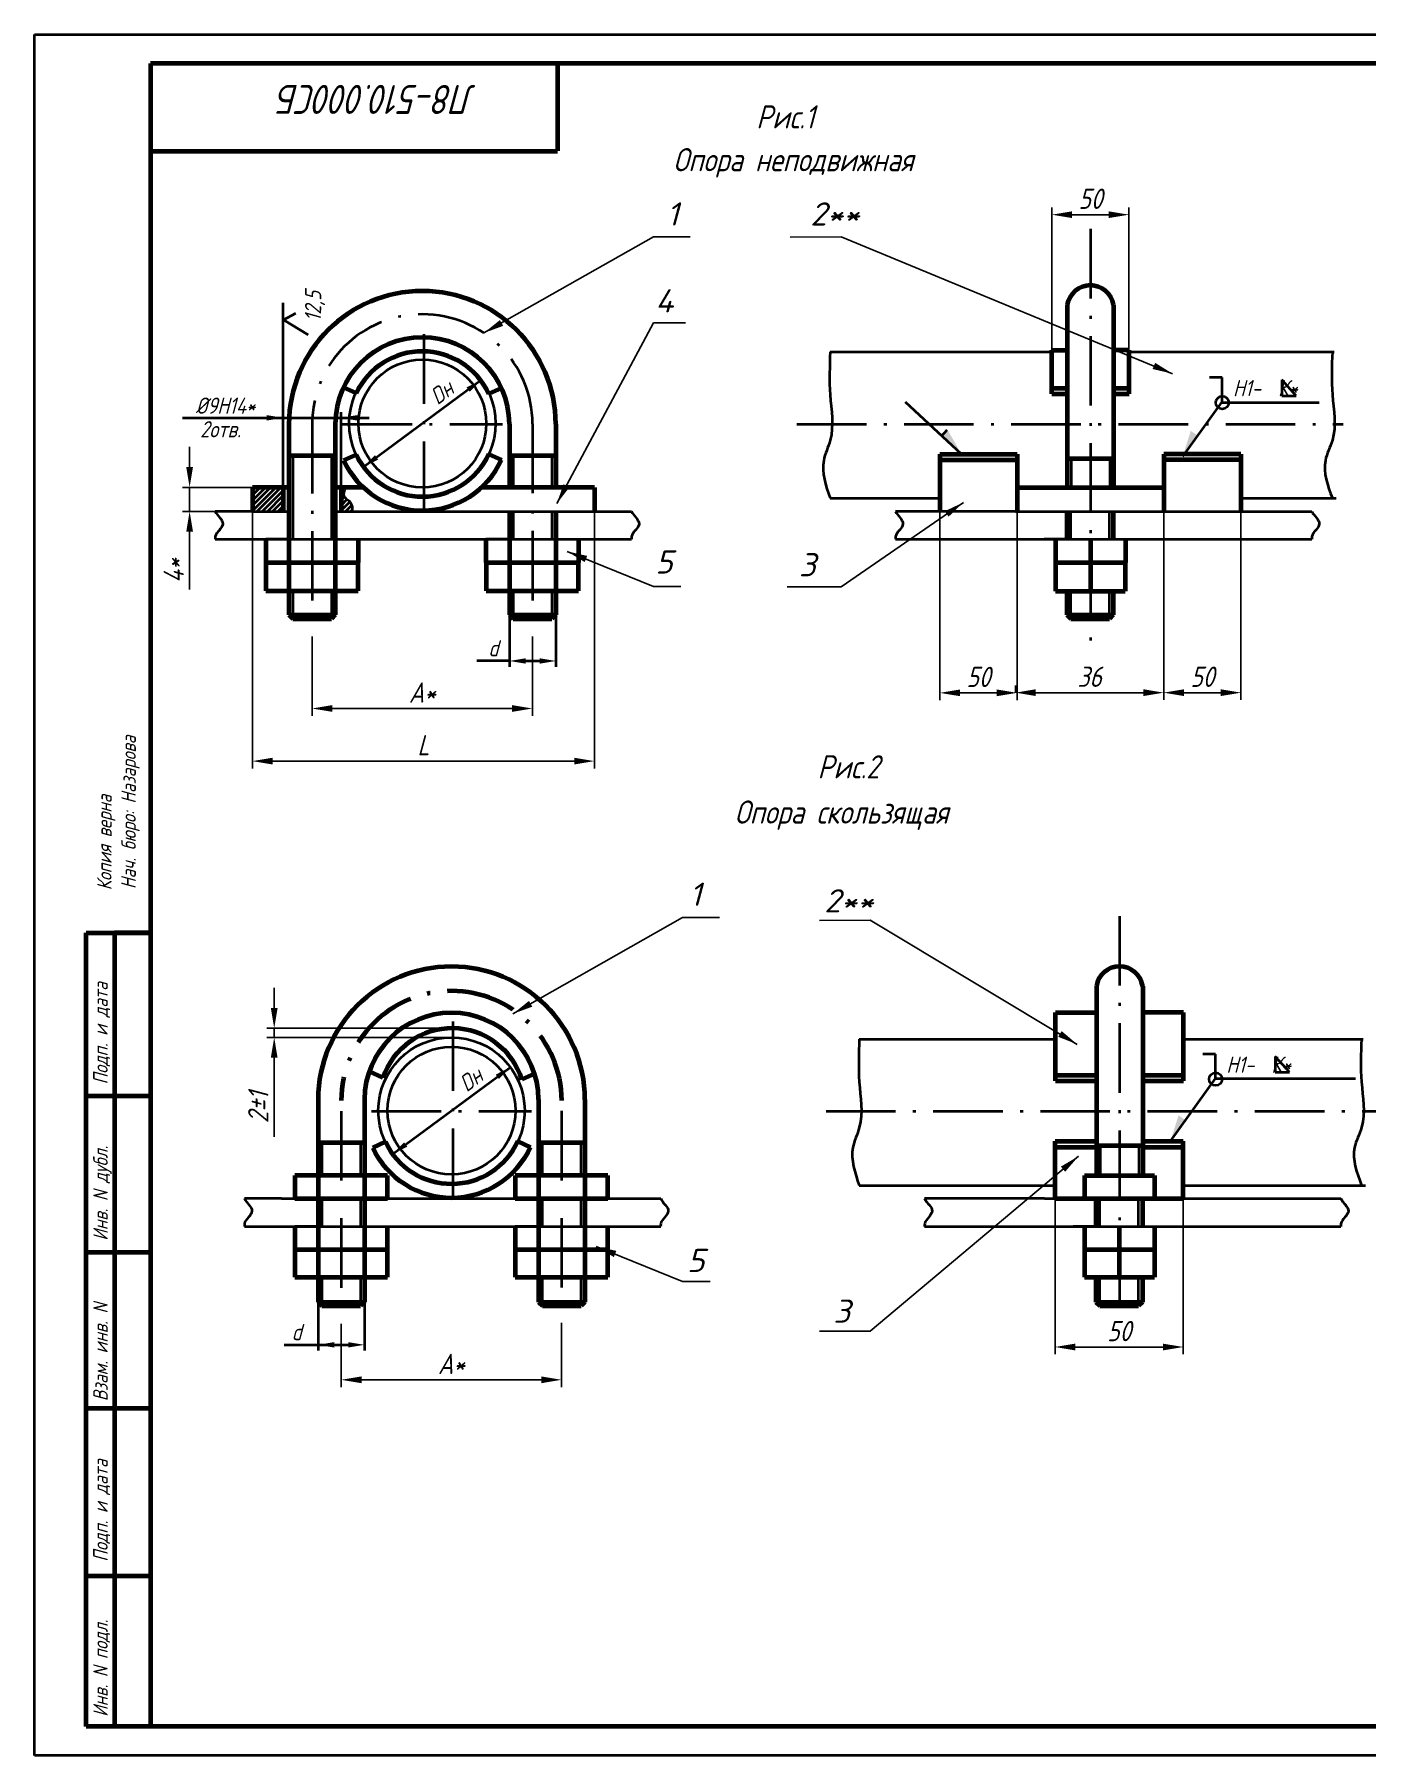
# Model space of a CAD drawing. Extents: x 2364 to 24352926, y -9422284 to 1126.
# Drawn here: x 2734.6 to 2964.5, y -930 to -633 of the extents above; entities that cross this region are included whole.
import ezdxf

# ---------------------------------------------------------------- set-up
doc = ezdxf.new("R2010")
doc.units = 0
doc.linetypes.add('ACAD_ISO10W100', pattern=[18.5, 12, -3, 0.5, -3])
doc.layers.get('Defpoints').update_dxf_attribs({"linetype": 'CONTINUOUS'})
doc.layers.add('ОСНОВНЫЕ', color=5, linetype='CONTINUOUS')
doc.layers.add('ТОНКИЕ', color=4, linetype='CONTINUOUS')
doc.styles.add('25', font='romans.shx', dxfattribs={"width": 0.8, "oblique": 15, "height": 2.5})
doc.styles.add('35', font='romans.shx', dxfattribs={"width": 0.8, "oblique": 15, "height": 3.5})
doc.styles.add('5', font='romans.shx', dxfattribs={"oblique": 15, "height": 3.5})
doc.styles.get("Standard").update_dxf_attribs({"font": 'romans.shx'})
doc.dimstyles.get("Standard").update_dxf_attribs({"dimtxt": 0.18, "dimasz": 0.18, "dimexe": 0.18, "dimexo": 0.0625, "dimgap": 0.09, "dimtad": 0, "dimtih": 1, "dimtoh": 1, "dimdec": 4, "dimzin": 0, "dimdsep": 46, "dimtxsty": 'STANDARD', "dimcen": 0.09, "dimadec": 0, "dimazin": 0, "dimtfac": 1, "dimtdec": 4, "dimtofl": 0, "dimtmove": 0, "dimatfit": 3, "dimfxl": 1, "dimtolj": 1, "dimtzin": 0, "dimarcsym": 0})

# ---------------------------------------------------------------- blocks, each defined once
blk = doc.blocks.new('*D51')
at = {"layer": 'Defpoints', "color": 0, "linetype": 'Continuous', "lineweight": 40, "transparency": 16777216}
for p in [(2782.55, -736.89), (2820.56, -736.89), (2820.56, -749.31)]:
    blk.add_point(p, dxfattribs=at)
at = {"layer": 'ОСНОВНЫЕ', "color": 0, "linetype": 'Continuous', "lineweight": -2, "transparency": 16777216}
for p, q in [((2782.55, -736.89), (2782.55, -750.56)), ((2820.56, -736.89), (2820.56, -750.56)), ((2786.05, -749.31), (2817.06, -749.31))]:
    blk.add_line(p, q, dxfattribs=at)
at = {"layer": 'ОСНОВНЫЕ', "color": 0, "linetype": 'Continuous', "lineweight": 40, "transparency": 16777216}
for points in [[(2786.05, -748.73), (2786.05, -749.89), (2782.55, -749.31)], [(2817.06, -748.73), (2817.06, -749.89), (2820.56, -749.31)]]:
    blk.add_solid(points, dxfattribs=at)
at = {"layer": 'ОСНОВНЫЕ', "color": 0, "linetype": 'Continuous', "lineweight": 40, "transparency": 16777216, "insert": (2801.56, -746.56), "char_height": 3.5, "attachment_point": 5, "style": '35'}
blk.add_mtext('\\A1;A*', dxfattribs=at)
blk = doc.blocks.new('*D50')
at = {"layer": 'Defpoints', "color": 0, "linetype": 'Continuous', "lineweight": 40, "transparency": 16777216}
for p in [(2772.25, -711.15), (2761.42, -715.3), (2772.25, -715.3)]:
    blk.add_point(p, dxfattribs=at)
at = {"layer": 'ОСНОВНЫЕ', "color": 0, "linetype": 'Continuous', "lineweight": -2, "transparency": 16777216}
for p, q in [((2761.42, -707.65), (2761.42, -704.15)), ((2772.25, -711.15), (2760.17, -711.15)), ((2761.42, -711.15), (2761.42, -715.3)), ((2772.25, -715.3), (2760.17, -715.3)), ((2761.42, -718.8), (2761.42, -728.79))]:
    blk.add_line(p, q, dxfattribs=at)
at = {"layer": 'ОСНОВНЫЕ', "color": 0, "linetype": 'Continuous', "lineweight": 40, "transparency": 16777216}
for points in [[(2760.84, -707.65), (2762, -707.65), (2761.42, -711.15)], [(2760.84, -718.8), (2762, -718.8), (2761.42, -715.3)]]:
    blk.add_solid(points, dxfattribs=at)
at = {"layer": 'ОСНОВНЫЕ', "color": 0, "linetype": 'Continuous', "lineweight": 40, "transparency": 16777216, "insert": (2758.67, -725.54), "char_height": 3.5, "attachment_point": 5, "rotation": 90, "style": '35'}
blk.add_mtext('\\A1;4*', dxfattribs=at)
blk = doc.blocks.new('*D49')
at = {"layer": 'Defpoints', "color": 0, "linetype": 'Continuous', "lineweight": 40, "transparency": 16777216}
for p in [(2772.25, -715.3), (2831.28, -715.3), (2831.28, -758.39)]:
    blk.add_point(p, dxfattribs=at)
at = {"layer": 'ОСНОВНЫЕ', "color": 0, "linetype": 'Continuous', "lineweight": -2, "transparency": 16777216}
for p, q in [((2772.25, -715.3), (2772.25, -759.64)), ((2831.28, -715.3), (2831.28, -759.64)), ((2775.75, -758.39), (2827.78, -758.39))]:
    blk.add_line(p, q, dxfattribs=at)
at = {"layer": 'ОСНОВНЫЕ', "color": 0, "linetype": 'Continuous', "lineweight": 40, "transparency": 16777216}
for points in [[(2775.75, -757.81), (2775.75, -758.97), (2772.25, -758.39)], [(2827.78, -757.81), (2827.78, -758.97), (2831.28, -758.39)]]:
    blk.add_solid(points, dxfattribs=at)
at = {"layer": 'ОСНОВНЫЕ', "color": 0, "linetype": 'Continuous', "lineweight": 40, "transparency": 16777216, "insert": (2801.77, -755.64), "char_height": 3.5, "attachment_point": 5, "style": '35'}
blk.add_mtext('\\A1;L', dxfattribs=at)
blk = doc.blocks.new('*D48')
at = {"layer": 'Defpoints', "color": 0, "linetype": 'Continuous', "lineweight": 40, "transparency": 16777216}
for p in [(2923.51, -664.1), (2910.18, -687.5), (2923.51, -687.5)]:
    blk.add_point(p, dxfattribs=at)
at = {"layer": 'ОСНОВНЫЕ', "color": 0, "linetype": 'Continuous', "lineweight": -2, "transparency": 16777216}
for p, q in [((2910.18, -687.5), (2910.18, -662.85)), ((2913.68, -664.1), (2920.01, -664.1)), ((2923.51, -687.5), (2923.51, -662.85))]:
    blk.add_line(p, q, dxfattribs=at)
at = {"layer": 'ОСНОВНЫЕ', "color": 0, "linetype": 'Continuous', "lineweight": 40, "transparency": 16777216}
for points in [[(2913.68, -663.52), (2913.68, -664.68), (2910.18, -664.1)], [(2920.01, -663.52), (2920.01, -664.68), (2923.51, -664.1)]]:
    blk.add_solid(points, dxfattribs=at)
at = {"layer": 'ОСНОВНЫЕ', "color": 0, "linetype": 'Continuous', "lineweight": 40, "transparency": 16777216, "insert": (2916.85, -661.35), "char_height": 3.5, "attachment_point": 5, "style": '35'}
blk.add_mtext('\\A1;50', dxfattribs=at)
blk = doc.blocks.new('*D47')
at = {"layer": 'Defpoints', "color": 0, "linetype": 'Continuous', "lineweight": 40, "transparency": 16777216}
for p in [(2890.87, -715.3), (2904.2, -715.3), (2904.2, -746.61)]:
    blk.add_point(p, dxfattribs=at)
at = {"layer": 'ОСНОВНЫЕ', "color": 0, "linetype": 'Continuous', "lineweight": -2, "transparency": 16777216}
for p, q in [((2890.87, -715.3), (2890.87, -747.86)), ((2904.2, -715.3), (2904.2, -747.86)), ((2894.37, -746.61), (2900.7, -746.61))]:
    blk.add_line(p, q, dxfattribs=at)
at = {"layer": 'ОСНОВНЫЕ', "color": 0, "linetype": 'Continuous', "lineweight": 40, "transparency": 16777216}
for points in [[(2894.37, -746.03), (2894.37, -747.19), (2890.87, -746.61)], [(2900.7, -746.03), (2900.7, -747.19), (2904.2, -746.61)]]:
    blk.add_solid(points, dxfattribs=at)
at = {"layer": 'ОСНОВНЫЕ', "color": 0, "linetype": 'Continuous', "lineweight": 40, "transparency": 16777216, "insert": (2897.53, -743.86), "char_height": 3.5, "attachment_point": 5, "style": '35'}
blk.add_mtext('\\A1;50', dxfattribs=at)
blk = doc.blocks.new('*D46')
at = {"layer": 'Defpoints', "color": 0, "linetype": 'Continuous', "lineweight": 40, "transparency": 16777216}
for p in [(2929.5, -715.3), (2942.83, -715.3), (2942.83, -746.58)]:
    blk.add_point(p, dxfattribs=at)
at = {"layer": 'ОСНОВНЫЕ', "color": 0, "linetype": 'Continuous', "lineweight": -2, "transparency": 16777216}
for p, q in [((2929.5, -715.3), (2929.5, -747.83)), ((2942.83, -715.3), (2942.83, -747.83)), ((2933, -746.58), (2939.33, -746.58))]:
    blk.add_line(p, q, dxfattribs=at)
at = {"layer": 'ОСНОВНЫЕ', "color": 0, "linetype": 'Continuous', "lineweight": 40, "transparency": 16777216}
for points in [[(2933, -745.99), (2933, -747.16), (2929.5, -746.58)], [(2939.33, -745.99), (2939.33, -747.16), (2942.83, -746.58)]]:
    blk.add_solid(points, dxfattribs=at)
at = {"layer": 'ОСНОВНЫЕ', "color": 0, "linetype": 'Continuous', "lineweight": 40, "transparency": 16777216, "insert": (2936.16, -743.83), "char_height": 3.5, "attachment_point": 5, "style": '35'}
blk.add_mtext('\\A1;50', dxfattribs=at)
blk = doc.blocks.new('*D45')
at = {"layer": 'Defpoints', "color": 0, "linetype": 'Continuous', "lineweight": 40, "transparency": 16777216}
for p in [(2903.93, -746.58), (2929.5, -746.58), (2929.5, -746.58)]:
    blk.add_point(p, dxfattribs=at)
at = {"layer": 'ОСНОВНЫЕ', "color": 0, "linetype": 'Continuous', "lineweight": -2, "transparency": 16777216}
for p, q in [((2903.93, -746.58), (2903.93, -745.33)), ((2929.5, -746.58), (2929.5, -745.33)), ((2907.43, -746.58), (2926, -746.58))]:
    blk.add_line(p, q, dxfattribs=at)
at = {"layer": 'ОСНОВНЫЕ', "color": 0, "linetype": 'Continuous', "lineweight": 40, "transparency": 16777216}
for points in [[(2907.43, -745.99), (2907.43, -747.16), (2903.93, -746.58)], [(2926, -745.99), (2926, -747.16), (2929.5, -746.58)]]:
    blk.add_solid(points, dxfattribs=at)
at = {"layer": 'ОСНОВНЫЕ', "color": 0, "linetype": 'Continuous', "lineweight": 40, "transparency": 16777216, "insert": (2916.71, -743.83), "char_height": 3.5, "attachment_point": 5, "style": '35'}
blk.add_mtext('\\A1;36', dxfattribs=at)
blk = doc.blocks.new('*D44')
at = {"layer": 'Defpoints', "color": 0, "linetype": 'Continuous', "lineweight": 40, "transparency": 16777216}
for p in [(2825.59, -855.34), (2787.58, -855.47), (2825.59, -865.15)]:
    blk.add_point(p, dxfattribs=at)
at = {"layer": 'ОСНОВНЫЕ', "color": 0, "linetype": 'Continuous', "lineweight": -2, "transparency": 16777216}
for p, q in [((2825.59, -855.34), (2825.59, -866.4)), ((2787.58, -855.47), (2787.58, -866.4)), ((2791.08, -865.15), (2822.09, -865.15))]:
    blk.add_line(p, q, dxfattribs=at)
at = {"layer": 'ОСНОВНЫЕ', "color": 0, "linetype": 'Continuous', "lineweight": 40, "transparency": 16777216}
for points in [[(2791.08, -864.57), (2791.08, -865.74), (2787.58, -865.15)], [(2822.09, -864.57), (2822.09, -865.74), (2825.59, -865.15)]]:
    blk.add_solid(points, dxfattribs=at)
at = {"layer": 'ОСНОВНЫЕ', "color": 0, "linetype": 'Continuous', "lineweight": 40, "transparency": 16777216, "insert": (2806.58, -862.4), "char_height": 3.5, "attachment_point": 5, "style": '35'}
blk.add_mtext('\\A1;A*', dxfattribs=at)
blk = doc.blocks.new('*D43')
at = {"layer": 'Defpoints', "color": 0, "linetype": 'Continuous', "lineweight": 40, "transparency": 16777216}
for p in [(2806.88, -804.49), (2776.02, -806.08), (2806.86, -806.08)]:
    blk.add_point(p, dxfattribs=at)
at = {"layer": 'ОСНОВНЫЕ', "color": 0, "linetype": 'Continuous', "lineweight": -2, "transparency": 16777216}
for p, q in [((2776.02, -800.99), (2776.02, -797.49)), ((2806.88, -804.49), (2774.77, -804.49)), ((2776.02, -804.49), (2776.02, -806.08)), ((2806.86, -806.08), (2774.77, -806.08)), ((2776.02, -809.58), (2776.02, -823.21))]:
    blk.add_line(p, q, dxfattribs=at)
at = {"layer": 'ОСНОВНЫЕ', "color": 0, "linetype": 'Continuous', "lineweight": 40, "transparency": 16777216}
for points in [[(2775.43, -800.99), (2776.6, -800.99), (2776.02, -804.49)], [(2775.43, -809.58), (2776.6, -809.58), (2776.02, -806.08)]]:
    blk.add_solid(points, dxfattribs=at)
at = {"layer": 'ОСНОВНЫЕ', "color": 0, "linetype": 'Continuous', "lineweight": 40, "transparency": 16777216, "insert": (2773.27, -818.15), "char_height": 3.5, "attachment_point": 5, "rotation": 90, "style": '35'}
blk.add_mtext('\\A1;2±1', dxfattribs=at)
blk = doc.blocks.new('*D42')
at = {"layer": 'Defpoints', "color": 0, "linetype": 'Continuous', "lineweight": 40, "transparency": 16777216}
for p in [(2910.75, -833.87), (2932.87, -833.87), (2932.87, -859.49)]:
    blk.add_point(p, dxfattribs=at)
at = {"layer": 'ОСНОВНЫЕ', "color": 0, "linetype": 'Continuous', "lineweight": -2, "transparency": 16777216}
for p, q in [((2910.75, -833.87), (2910.75, -860.74)), ((2932.87, -833.87), (2932.87, -860.74)), ((2914.25, -859.49), (2929.37, -859.49))]:
    blk.add_line(p, q, dxfattribs=at)
at = {"layer": 'ОСНОВНЫЕ', "color": 0, "linetype": 'Continuous', "lineweight": 40, "transparency": 16777216}
for points in [[(2914.25, -858.91), (2914.25, -860.08), (2910.75, -859.49)], [(2929.37, -858.91), (2929.37, -860.08), (2932.87, -859.49)]]:
    blk.add_solid(points, dxfattribs=at)
at = {"layer": 'ОСНОВНЫЕ', "color": 0, "linetype": 'Continuous', "lineweight": 40, "transparency": 16777216, "insert": (2921.81, -856.74), "char_height": 3.5, "attachment_point": 5, "style": '35'}
blk.add_mtext('\\A1;50', dxfattribs=at)

msp = doc.modelspace()

# ---------------------------------------------------------------- hatches: boundary and pattern name
at = {"layer": 'ОСНОВНЫЕ', "linetype": 'Continuous', "lineweight": 40}
for points in [[(2894.50995, -705.26389), (2892.19156, -701.19775), (2891.18158, -702.27689)], [(2932.77787, -705.85831), (2934.17264, -701.39031), (2935.39011, -702.22838)], [(2930.66169, -823.9857), (2932.05646, -819.51769), (2933.27393, -820.35577)]]:
    msp.add_hatch(color=4, dxfattribs=at).paths.add_polyline_path(points)
h = msp.add_hatch(dxfattribs=at)
h.set_pattern_fill('LINE', color=4, scale=0.2, angle=45, style=0)
h.set_pattern_definition([(45, (6913.342, -1147.74427), (-0.44901281, 0.44901281), [])])
h.paths.add_polyline_path([(2777.56294, -711.15402), (2772.25207, -711.15402), (2772.25207, -715.29778), (2777.56294, -715.29778)])
edge = h.paths.add_edge_path()
edge.add_spline(control_points=[(2789.47368, -715.29778), (2789.47809, -715.12447), (2789.48773, -714.74628), (2789.38391, -713.9993), (2788.83845, -713.33556), (2787.73766, -712.66987), (2788.07163, -711.76136), (2788.29489, -711.15402)], knot_values=[0, 0, 0, 0, 0.651583455, 1.421912372, 2.761699612, 3.773641345, 5.814351804, 5.814351804, 5.814351804, 5.814351804], degree=3, periodic=0)
edge.add_line((2788.29489, -711.15402), (2787.54558, -711.15402))
edge.add_line((2787.54558, -711.15402), (2787.54558, -715.29778))
edge.add_line((2787.54558, -715.29778), (2789.47368, -715.29778))

# ---------------------------------------------------------------- linework, layer by layer
at = {"layer": 'ОСНОВНЫЕ', "color": 4, "linetype": 'Continuous', "lineweight": 40}
for p, q in [((2734.64236, -632.99331), (2944.64236, -632.99331)), ((2734.64236, -929.99331), (2734.64236, -632.99331)), ((2944.64236, -632.99331), (3154.64236, -632.99331)), ((2777.56294, -711.15402), (2777.56294, -679.30208)), ((2871.94794, -687.7926), (2910.18359, -687.7926)), ((2923.51469, -687.7926), (2958.90091, -687.7926)), ((2791.4262, -707.63348), (2811.73548, -692.62384)), ((2939.60971, -692.21886), (2937.37383, -692.21886)), ((2939.60971, -696.44568), (2939.60971, -692.21886)), ((2949.88197, -692.59985), (2949.88197, -695.34742)), ((2952.36987, -695.34742), (2949.88197, -692.59985)), ((2894.62495, -705.39835), (2884.93539, -696.44065)), ((2932.77812, -705.85267), (2939.60971, -696.39388)), ((2939.60971, -696.53128), (2956.34316, -696.53128)), ((2949.88197, -695.34742), (2952.36987, -695.34742)), ((2760.21939, -699.15183), (2777.56294, -699.15183)), ((2777.56294, -711.15402), (2777.56294, -698.15183)), ((2777.56294, -699.15183), (2792.38294, -699.15183)), ((2787.54558, -711.15402), (2787.54558, -698.15183)), ((2891.16091, -702.29985), (2892.16369, -701.21401)), ((2779.21789, -705.63077), (2779.21789, -720.09778)), ((2785.89063, -705.63077), (2785.89063, -720.09778)), ((2817.22446, -705.63077), (2817.22446, -711.15402)), ((2823.89719, -705.63077), (2823.89719, -711.15402)), ((2913.51289, -706.16402), (2913.51289, -711.15402)), ((2920.18562, -706.16402), (2920.18562, -711.15402)), ((2772.25207, -715.29778), (2765.85207, -715.29778)), ((2765.85207, -715.29778), (2765.85207, -715.29778)), ((2772.25207, -715.29778), (2778.5541, -715.29778)), ((2786.55419, -715.29778), (2831.27954, -715.29778)), ((2817.22446, -715.29778), (2817.22446, -720.09778)), ((2823.89719, -715.29778), (2823.89719, -720.09778)), ((2831.27954, -715.29778), (2837.67954, -715.29778)), ((2871.94794, -713.04391), (2890.86774, -713.04391)), ((2903.92577, -715.29778), (2883.22365, -715.29778)), ((2903.92577, -715.29778), (2948.65112, -715.29778)), ((2913.40225, -715.29778), (2913.40225, -720.09778)), ((2920.07498, -715.29778), (2920.07498, -720.09778)), ((2942.83054, -713.04391), (2959.26446, -713.04391)), ((2948.65112, -715.29778), (2955.05112, -715.29778)), ((2765.85207, -720.09778), (2837.67954, -720.09778)), ((2778.5541, -720.09778), (2774.5541, -720.09778)), ((2816.56066, -720.09778), (2812.56066, -720.09778)), ((2883.22365, -720.09778), (2955.05112, -720.09778)), ((2912.84898, -720.09778), (2908.84898, -720.09778)), ((2778.5541, -724.09778), (2776.5541, -724.09778)), ((2790.55419, -724.09778), (2790.55419, -724.09778)), ((2828.56076, -724.09778), (2828.56076, -724.09778)), ((2779.21789, -728.99915), (2779.21789, -733.81452)), ((2785.89063, -728.99915), (2785.89063, -733.81452)), ((2817.22446, -728.99915), (2817.22446, -733.81452)), ((2823.89719, -728.99915), (2823.89719, -733.81452)), ((2913.40225, -729.04591), (2913.40225, -733.81452)), ((2920.07498, -729.04591), (2920.07498, -733.81452)), ((2816.60749, -733.15845), (2816.60749, -742.11031)), ((2824.60781, -733.15845), (2824.60781, -742.11031)), ((2816.60749, -741.11031), (2810.97743, -741.11031)), ((2819.40749, -741.11031), (2821.80781, -741.11031)), ((2876.97448, -806.36481), (2910.81743, -806.36481)), ((2932.93393, -806.36481), (2963.92745, -806.36481)), ((2938.46022, -808.95601), (2936.22433, -808.95601)), ((2938.46022, -813.18282), (2938.46022, -808.95601)), ((2948.73248, -809.337), (2948.73248, -812.08456)), ((2951.22037, -812.08456), (2948.73248, -809.337)), ((2796.45274, -826.20569), (2816.76202, -811.19605)), ((2930.66194, -823.98006), (2938.46022, -813.18282)), ((2938.46022, -813.18282), (2962.60366, -813.15114)), ((2948.73248, -812.08456), (2951.22037, -812.08456)), ((2784.24443, -824.20299), (2784.24443, -829.8818)), ((2790.91717, -824.20299), (2790.91717, -829.8818)), ((2822.251, -824.20299), (2822.251, -829.72623)), ((2828.92373, -824.20299), (2828.92373, -829.72623)), ((2918.53943, -824.73623), (2918.53943, -829.72623)), ((2925.21216, -824.73623), (2925.21216, -829.72623)), ((2770.87861, -833.87), (2770.87861, -833.87)), ((2777.27861, -833.87), (2770.87861, -833.87)), ((2777.27861, -833.87), (2783.58064, -833.87)), ((2784.24443, -833.8818), (2784.24443, -838.67)), ((2790.91717, -833.8818), (2790.91717, -838.67)), ((2791.58073, -833.87), (2836.30608, -833.87)), ((2795.58073, -833.8818), (2795.58073, -833.8818)), ((2815.28518, -833.87), (2821.5872, -833.87)), ((2822.251, -833.87), (2822.251, -838.67)), ((2828.92373, -833.87), (2828.92373, -838.67)), ((2833.5873, -833.8818), (2833.5873, -833.8818)), ((2836.30608, -833.87), (2842.70608, -833.87)), ((2876.97448, -831.61613), (2910.75365, -831.61613)), ((2908.95231, -833.87), (2888.25019, -833.87)), ((2908.95231, -833.87), (2953.67766, -833.87)), ((2918.42879, -833.87), (2918.42879, -838.67)), ((2925.10152, -833.87), (2925.10152, -838.67)), ((2932.87016, -831.61613), (2964.291, -831.61613)), ((2953.67766, -833.87), (2960.07766, -833.87)), ((2770.87861, -838.67), (2842.70608, -838.67)), ((2783.58064, -838.67), (2779.58064, -838.67)), ((2821.5872, -838.67), (2817.5872, -838.67)), ((2888.25019, -838.67), (2960.07766, -838.67)), ((2917.87552, -838.67), (2913.87552, -838.67)), ((2795.58073, -842.67), (2795.58073, -842.67)), ((2833.5873, -842.67), (2833.5873, -842.67)), ((2784.24443, -847.46111), (2784.24443, -852.38673)), ((2790.91717, -847.46111), (2790.91717, -852.38673)), ((2822.251, -847.45238), (2822.251, -852.38673)), ((2828.92373, -847.45828), (2828.92373, -852.38673)), ((2918.42879, -847.46111), (2918.42879, -852.38673)), ((2925.10152, -847.46111), (2925.10152, -852.38673)), ((2783.58064, -851.73066), (2783.58064, -860.11814)), ((2791.58096, -851.73066), (2791.58096, -860.11814)), ((2777.72472, -859.11814), (2788.78096, -859.11814)), ((3154.64236, -929.99331), (2734.64236, -929.99331))]:
    msp.add_line(p, q, dxfattribs=at)
at = {"layer": 'ОСНОВНЫЕ', "lineweight": 80}
for p, q in [((2754.64236, -637.99331), (2754.64236, -924.99331)), ((2824.90895, -637.85717), (2824.90895, -653.0808)), ((2824.90895, -653.20685), (2754.50796, -653.20685)), ((2912.84914, -679.68082), (2912.84914, -711.15402)), ((2920.84914, -679.68082), (2920.84914, -711.15402)), ((2910.18359, -694.99789), (2910.18359, -687.49716)), ((2910.18359, -687.49716), (2912.84914, -687.49716)), ((2923.51469, -687.49716), (2920.84914, -687.49716)), ((2923.51469, -694.99789), (2923.51469, -687.49716)), ((2790.16767, -694.90602), (2787.99128, -693.89431)), ((2815.22756, -694.01685), (2813.03704, -694.99789)), ((2910.18359, -694.01685), (2912.84914, -694.01685)), ((2920.84914, -694.01685), (2923.51469, -694.01685)), ((2910.18359, -694.99789), (2912.84914, -694.99789)), ((2920.84914, -694.99789), (2923.51469, -694.99789)), ((2778.5541, -700.2182), (2778.5541, -733.15845)), ((2786.55419, -700.2182), (2786.55419, -733.15868)), ((2816.60749, -700.2182), (2816.60749, -711.15402)), ((2824.60758, -700.2182), (2824.60758, -711.15402)), ((2778.5541, -705.63077), (2786.55419, -705.63077)), ((2790.16767, -705.53037), (2787.99128, -706.54209)), ((2813.0512, -705.40785), (2815.22756, -706.41955)), ((2816.56066, -705.63077), (2824.56076, -705.63077)), ((2890.86774, -705.40785), (2904.19884, -705.40785)), ((2890.86774, -705.40785), (2890.86774, -715.29778)), ((2890.86774, -706.41955), (2904.19884, -706.41955)), ((2904.19884, -705.40785), (2904.19884, -715.29778)), ((2912.84909, -706.16402), (2920.84919, -706.16402)), ((2942.83054, -705.40785), (2929.49944, -705.40785)), ((2929.49944, -705.40785), (2929.49944, -715.29778)), ((2942.83054, -706.41955), (2929.49944, -706.41955)), ((2942.83054, -705.40785), (2942.83054, -715.29778)), ((2772.25207, -711.15402), (2772.25207, -715.29778)), ((2778.5541, -711.15402), (2772.25207, -711.15402)), ((2777.56294, -711.15402), (2777.56294, -715.29778)), ((2791.37057, -711.15402), (2786.55419, -711.15402)), ((2787.54558, -711.15402), (2787.54558, -715.29778)), ((2831.27954, -711.15402), (2811.7911, -711.15402)), ((2831.27954, -711.15402), (2831.27954, -715.29778)), ((2904.19884, -711.15402), (2929.49944, -711.15402)), ((2816.60749, -715.29778), (2816.60749, -733.15845)), ((2824.60758, -715.29778), (2824.60758, -733.15868)), ((2912.78527, -715.29778), (2912.78527, -720.09778)), ((2920.78536, -715.29778), (2920.78536, -720.09778)), ((2774.5541, -720.09778), (2774.5541, -724.09778)), ((2790.55419, -724.09778), (2790.55419, -720.09778)), ((2812.56066, -720.09778), (2812.56066, -724.09778)), ((2828.56076, -724.09778), (2828.56076, -720.09778)), ((2910.81657, -720.09778), (2910.81657, -724.09778)), ((2922.88171, -720.09778), (2922.88171, -724.09778)), ((2774.5541, -724.09778), (2786.55419, -724.09778)), ((2774.56389, -724.09778), (2774.56389, -728.99915)), ((2786.55419, -724.09778), (2790.55419, -724.09778)), ((2790.52683, -728.99915), (2790.52683, -724.09778)), ((2812.56066, -724.09778), (2824.56076, -724.09778)), ((2812.57046, -724.09778), (2812.57046, -728.99915)), ((2824.56076, -724.09778), (2828.56076, -724.09778)), ((2828.53339, -728.99915), (2828.53339, -724.09778)), ((2910.82636, -724.09778), (2910.82636, -729.04591)), ((2910.82636, -724.09778), (2920.84907, -724.09778)), ((2920.84907, -724.09778), (2922.88171, -724.09778)), ((2922.87192, -724.09778), (2922.87192, -729.04591)), ((2774.56389, -728.99915), (2786.55419, -728.99915)), ((2786.55419, -728.99915), (2790.52683, -728.99915)), ((2812.57046, -728.99915), (2824.56076, -728.99915)), ((2824.56076, -728.99915), (2828.53339, -728.99915)), ((2910.82636, -729.04591), (2920.84907, -729.04591)), ((2912.78527, -729.04591), (2912.78527, -733.15845)), ((2920.78536, -729.04591), (2920.78536, -733.15868)), ((2920.84907, -729.04591), (2922.87192, -729.04591)), ((2778.5541, -733.15845), (2786.55419, -733.15845)), ((2778.5541, -733.15845), (2779.21789, -733.81452)), ((2786.55442, -733.15845), (2785.89063, -733.81452)), ((2816.60749, -733.15845), (2817.27128, -733.81452)), ((2816.60749, -733.15845), (2824.60758, -733.15845)), ((2824.60781, -733.15845), (2823.94402, -733.81452)), ((2912.78527, -733.15845), (2913.44907, -733.81452)), ((2912.78527, -733.15845), (2920.78536, -733.15845)), ((2920.7856, -733.15845), (2920.1218, -733.81452)), ((2779.21789, -733.81452), (2785.89063, -733.81452)), ((2817.27128, -733.81452), (2823.94402, -733.81452)), ((2913.44907, -733.81452), (2920.1218, -733.81452)), ((2917.87568, -797.22561), (2917.87568, -829.72623)), ((2925.87568, -797.22561), (2925.87568, -829.72623)), ((2910.81743, -801.77675), (2917.87568, -801.77675)), ((2910.81743, -813.5701), (2910.81743, -801.77675)), ((2932.93393, -801.77675), (2925.87568, -801.77675)), ((2932.93393, -813.5701), (2932.93393, -801.77675)), ((2910.81743, -806.36481), (2910.81743, -806.06937)), ((2932.93393, -806.36481), (2932.93393, -806.06937)), ((2794.75362, -813.06884), (2792.3974, -811.97353)), ((2820.94815, -812.37181), (2818.75763, -813.35285)), ((2910.81743, -812.58906), (2917.87568, -812.58906)), ((2910.81743, -813.5701), (2917.87568, -813.5701)), ((2925.87568, -812.58906), (2932.93393, -812.58906)), ((2925.87568, -813.5701), (2932.93393, -813.5701)), ((2783.58064, -816.7712), (2783.58064, -851.73066)), ((2791.58073, -816.7712), (2791.58073, -851.7309)), ((2821.63403, -816.7712), (2821.63403, -833.8818)), ((2829.63412, -816.7712), (2829.63412, -833.87)), ((2783.58064, -824.20299), (2791.58073, -824.20299)), ((2795.19421, -824.10259), (2793.01782, -825.1143)), ((2818.07774, -823.98006), (2820.2541, -824.99176)), ((2821.5872, -824.20299), (2829.5873, -824.20299)), ((2910.75365, -833.87), (2910.75365, -823.98006)), ((2910.75365, -823.98006), (2917.87568, -823.98006)), ((2910.75365, -824.99176), (2917.87568, -824.99176)), ((2917.87563, -824.73623), (2925.87573, -824.73623)), ((2925.87568, -823.98006), (2932.87016, -823.98006)), ((2925.87568, -824.99176), (2932.87016, -824.99176)), ((2932.87016, -833.87), (2932.87016, -823.98006)), ((2910.75365, -826.6647), (2910.75365, -826.36927)), ((2932.87016, -826.6647), (2932.87016, -826.36927)), ((2791.58073, -829.8818), (2779.58064, -829.8818)), ((2779.58064, -829.8818), (2779.58064, -833.8818)), ((2795.58073, -829.88868), (2791.58073, -829.88868)), ((2795.58073, -833.8818), (2795.58073, -829.8818)), ((2829.5873, -829.8818), (2817.5872, -829.8818)), ((2817.5872, -829.8818), (2817.5872, -833.8818)), ((2833.5873, -829.88868), (2829.5873, -829.88868)), ((2833.5873, -833.8818), (2833.5873, -829.8818)), ((2915.84311, -829.88868), (2927.90825, -829.88868)), ((2915.84311, -829.88868), (2915.84311, -833.88868)), ((2927.90825, -829.88868), (2927.90825, -833.88868)), ((2779.58064, -833.8818), (2791.58073, -833.8818)), ((2791.58073, -833.8818), (2795.58073, -833.8818)), ((2817.5872, -833.8818), (2829.5873, -833.8818)), ((2821.63403, -833.87), (2821.63403, -851.73066)), ((2829.5873, -833.8818), (2833.5873, -833.8818)), ((2829.63412, -833.87), (2829.63412, -851.7309)), ((2910.75365, -833.87), (2917.8119, -833.87)), ((2915.84311, -833.87), (2927.90825, -833.87)), ((2917.81181, -833.87), (2917.81181, -838.67)), ((2925.8119, -833.87), (2925.8119, -838.67)), ((2925.8119, -833.87), (2932.87016, -833.87)), ((2779.58064, -838.67), (2779.58064, -842.67)), ((2795.58073, -842.67), (2795.58073, -838.67)), ((2817.5872, -838.67), (2817.5872, -842.67)), ((2833.5873, -842.67), (2833.5873, -838.67)), ((2915.84311, -838.67), (2915.84311, -842.67)), ((2927.90825, -838.67), (2927.90825, -842.67)), ((2779.58064, -842.67), (2791.58073, -842.67)), ((2779.59043, -842.67), (2779.59043, -847.46111)), ((2791.58073, -842.67), (2795.58073, -842.67)), ((2795.55337, -847.45238), (2795.55337, -842.67)), ((2817.5872, -842.67), (2829.5873, -842.67)), ((2817.597, -842.67), (2817.597, -847.46111)), ((2829.5873, -842.67), (2833.5873, -842.67)), ((2833.55993, -847.46074), (2833.55993, -842.67)), ((2915.8529, -842.67), (2925.87561, -842.67)), ((2915.8529, -842.67), (2915.8529, -847.46111)), ((2925.87561, -842.67), (2927.90825, -842.67)), ((2927.89846, -842.67), (2927.89846, -847.46111)), ((2779.59043, -847.46111), (2791.58073, -847.46111)), ((2791.35578, -847.46111), (2795.56546, -847.46111)), ((2817.59922, -847.46111), (2829.58952, -847.46111)), ((2829.36235, -847.46111), (2833.55993, -847.46111)), ((2915.8529, -847.46111), (2925.87561, -847.46111)), ((2917.81181, -847.46111), (2917.81181, -851.73066)), ((2925.8119, -847.46111), (2925.8119, -851.7309)), ((2925.87561, -847.46111), (2927.89846, -847.46111)), ((2783.58064, -851.73066), (2784.24443, -852.38673)), ((2783.58064, -851.73066), (2791.58073, -851.73066)), ((2784.24443, -852.38673), (2790.91717, -852.38673)), ((2791.58096, -851.73066), (2790.91717, -852.38673)), ((2821.63403, -851.73066), (2822.29782, -852.38673)), ((2821.63403, -851.73066), (2829.63412, -851.73066)), ((2822.29782, -852.38673), (2828.97056, -852.38673)), ((2829.63435, -851.73066), (2828.97056, -852.38673)), ((2917.81181, -851.73066), (2925.8119, -851.73066)), ((2917.81181, -851.73066), (2918.47561, -852.38673)), ((2918.47561, -852.38673), (2925.14834, -852.38673)), ((2925.81214, -851.73066), (2925.14834, -852.38673))]:
    msp.add_line(p, q, dxfattribs=at)
at = {"layer": 'ОСНОВНЫЕ', "lineweight": 100}
msp.add_line((3149.64236, -637.99331), (2754.64236, -637.99331), dxfattribs=at)
at = {"layer": 'ОСНОВНЫЕ', "color": 3, "linetype": 'ACAD_ISO10W100', "lineweight": 40}
for p, q in [((2916.84914, -666.55077), (2916.84914, -738.57683)), ((2801.8329, -684.73689), (2801.8329, -716.33564)), ((2921.87568, -785.12299), (2921.87568, -854.18304)), ((2806.85944, -803.3091), (2806.85944, -834.90785))]:
    msp.add_line(p, q, dxfattribs=at)
at = {"layer": 'ОСНОВНЫЕ', "color": 5, "linetype": 'Continuous', "lineweight": 80}
msp.add_line((2916.84914, -720.09778), (2916.84914, -729.04591), dxfattribs=at)
at = {"layer": 'ОСНОВНЫЕ', "color": 5, "linetype": 'Continuous', "lineweight": 100}
for p, q in [((2743.5908, -787.99331), (2754.48189, -787.99331)), ((2743.5908, -924.99331), (2743.5908, -787.99331)), ((2754.48189, -787.99331), (2748.48189, -787.99331)), ((2754.48189, -787.99331), (2748.48189, -787.99331)), ((2748.48189, -787.99331), (2748.48189, -924.99331)), ((2743.5908, -816.12243), (2754.48189, -816.12243)), ((2921.87568, -847.46111), (2921.87568, -838.67)), ((2743.5908, -843.12243), (2754.48189, -843.12243)), ((2743.5908, -870.12243), (2743.5908, -843.12243)), ((2754.48189, -870.12243), (2743.5908, -870.12243)), ((2743.5908, -898.99331), (2754.48189, -898.99331)), ((2743.5908, -924.99331), (2743.5908, -898.99331)), ((3149.64236, -924.99331), (2743.5908, -924.99331))]:
    msp.add_line(p, q, dxfattribs=at)
at = {"layer": 'ОСНОВНЫЕ', "color": 4, "linetype": 'Continuous', "lineweight": 40}
for centre, radius in [((2801.58084, -700.12866), 12.62692), ((2801.58084, -700.12866), 11.02692), ((2939.60971, -696.53128), 1.12244), ((2806.60738, -818.70087), 12.62692), ((2806.60738, -818.70087), 11.02692), ((2938.46022, -813.26842), 1.12244)]:
    msp.add_circle(centre, radius, dxfattribs=at)
at = {"layer": 'ОСНОВНЫЕ', "lineweight": 80}
for centre, radius, start, end in [((2916.84914, -680.34356), 4.05453, 9.407612, 170.592388), ((2801.58084, -700.30774), 23.02692, 0.222797, 179.777203), ((2801.58084, -700.30774), 15.02692, 0.3414104, 179.6585896), ((2801.58105, -700.30808), 12.62726, 24.8691012, 154.671384), ((2801.58084, -700.12866), 15.02692, 205.2644067, 335.2511477), ((2801.58084, -700.12866), 12.62692, 205.3276322, 335.2859148), ((2806.60738, -816.86074), 23.02692, 0.222797, 179.777203), ((2921.87568, -797.88836), 4.05453, 9.407612, 170.592388), ((2806.60738, -816.86074), 15.02692, 0.3414104, 179.6585896), ((2806.71193, -817.10966), 12.62258, 17.1658646, 161.3294427), ((2806.60738, -818.70087), 15.02692, 205.2644067, 335.2511477), ((2806.60738, -818.70087), 12.62692, 205.3276322, 335.2859148)]:
    msp.add_arc(centre, radius, start, end, dxfattribs=at)
at = {"layer": 'ОСНОВНЫЕ', "color": 3, "linetype": 'ACAD_ISO10W100', "lineweight": 80}
msp.add_arc((2806.60738, -817.07921), 19.02692, 0.3414104, 179.6585896, dxfattribs=at)
at = {"layer": 'ОСНОВНЫЕ', "color": 4, "linetype": 'Continuous', "lineweight": 40}
for points, knots in [([(2871.94794, -687.7926), (2871.85841, -690.24114), (2871.6737, -695.29251), (2872.86262, -701.75375), (2870.01059, -707.40724), (2871.18897, -710.83571), (2871.94794, -713.04391)], [0, 0, 0, 0, 7.382604091, 15.230362347, 18.892871946, 25.520538819, 25.520538819, 25.520538819, 25.520538819]), ([(2958.60403, -687.7926), (2958.50778, -690.23917), (2958.30922, -695.28646), (2959.58939, -701.78431), (2956.50413, -707.38761), (2957.7824, -710.83076), (2958.60403, -713.04391)], [0, 0, 0, 0, 7.382604091, 15.230362347, 18.923059964, 25.567456649, 25.567456649, 25.567456649, 25.567456649]), ([(2788.29489, -711.15402), (2788.07163, -711.76136), (2787.73766, -712.66987), (2788.83845, -713.33556), (2789.38391, -713.9993), (2789.48773, -714.74628), (2789.47809, -715.12447), (2789.47368, -715.29778)], [0, 0, 0, 0, 1.632568368, 2.442121754, 3.513951546, 4.13021468, 4.651481444, 4.651481444, 4.651481444, 4.651481444]), ([(2765.85207, -715.29778), (2766.17396, -716.07083), (2767.68665, -717.04108), (2766.53954, -718.58518), (2765.81134, -719.33957), (2765.84379, -719.94373), (2765.85207, -720.09778)], [0, 0, 0, 0, 2.512162124, 3.732579658, 5.05311226, 5.505056824, 5.505056824, 5.505056824, 5.505056824]), ([(2837.67954, -715.29778), (2838.00144, -716.07083), (2839.51412, -717.04108), (2838.36701, -718.58518), (2837.63881, -719.33957), (2837.67126, -719.94373), (2837.67954, -720.09778)], [0, 0, 0, 0, 2.512162124, 3.732579658, 5.05311226, 5.505056824, 5.505056824, 5.505056824, 5.505056824]), ([(2883.22365, -715.29778), (2883.54555, -716.07083), (2885.05823, -717.04108), (2883.91112, -718.58518), (2883.18292, -719.33957), (2883.21537, -719.94373), (2883.22365, -720.09778)], [0, 0, 0, 0, 2.512162124, 3.732579658, 5.05311226, 5.505056824, 5.505056824, 5.505056824, 5.505056824]), ([(2955.05112, -715.29778), (2955.37302, -716.07083), (2956.8857, -717.04108), (2955.73859, -718.58518), (2955.0104, -719.33957), (2955.04285, -719.94373), (2955.05112, -720.09778)], [0, 0, 0, 0, 2.512162124, 3.732579658, 5.05311226, 5.505056824, 5.505056824, 5.505056824, 5.505056824]), ([(2876.97448, -806.36481), (2876.88495, -808.81336), (2876.70024, -813.86473), (2877.88916, -820.32596), (2875.03713, -825.97946), (2876.21551, -829.40793), (2876.97448, -831.61613)], [0, 0, 0, 0, 7.382604091, 15.230362347, 18.892871946, 25.520538819, 25.520538819, 25.520538819, 25.520538819]), ([(2963.63057, -806.36481), (2963.53432, -808.81138), (2963.33576, -813.85867), (2964.61593, -820.35653), (2961.53067, -825.95983), (2962.80894, -829.40297), (2963.63057, -831.61613)], [0, 0, 0, 0, 7.382604091, 15.230362347, 18.923059964, 25.567456649, 25.567456649, 25.567456649, 25.567456649]), ([(2770.87861, -833.87), (2771.2005, -834.64304), (2772.71319, -835.61329), (2771.56608, -837.1574), (2770.83788, -837.91179), (2770.87033, -838.51595), (2770.87861, -838.67)], [0, 0, 0, 0, 2.512162124, 3.732579658, 5.05311226, 5.505056824, 5.505056824, 5.505056824, 5.505056824]), ([(2842.70608, -833.87), (2843.02798, -834.64304), (2844.54066, -835.61329), (2843.39355, -837.1574), (2842.66535, -837.91179), (2842.6978, -838.51595), (2842.70608, -838.67)], [0, 0, 0, 0, 2.512162124, 3.732579658, 5.05311226, 5.505056824, 5.505056824, 5.505056824, 5.505056824]), ([(2888.25019, -833.87), (2888.57209, -834.64304), (2890.08477, -835.61329), (2888.93766, -837.1574), (2888.20947, -837.91179), (2888.24192, -838.51595), (2888.25019, -838.67)], [0, 0, 0, 0, 2.512162124, 3.732579658, 5.05311226, 5.505056824, 5.505056824, 5.505056824, 5.505056824]), ([(2960.07766, -833.87), (2960.39956, -834.64304), (2961.91224, -835.61329), (2960.76513, -837.1574), (2960.03694, -837.91179), (2960.06939, -838.51595), (2960.07766, -838.67)], [0, 0, 0, 0, 2.512162124, 3.732579658, 5.05311226, 5.505056824, 5.505056824, 5.505056824, 5.505056824])]:
    msp.add_open_spline(points, degree=3, knots=knots, dxfattribs=at)
for points in [[(2809.20634, -693.91272), (2809.76106, -694.66332), (2811.73548, -692.62384)], [(2774.73396, -699.61614), (2774.73396, -698.68281), (2777.53396, -699.14947)], [(2790.34844, -699.62303), (2790.34844, -698.6897), (2787.5459, -699.15016)], [(2793.40061, -705.594), (2793.95534, -706.34459), (2791.4262, -707.63348)], [(2819.40749, -740.64365), (2819.40749, -741.57698), (2816.60749, -741.11031)], [(2821.80781, -740.64365), (2821.80781, -741.57698), (2824.60781, -741.11031)], [(2814.23288, -812.48494), (2814.78761, -813.23553), (2816.76202, -811.19605)], [(2798.42715, -824.16621), (2798.98188, -824.9168), (2796.45274, -826.20569)], [(2786.38064, -858.65147), (2786.38064, -859.58481), (2783.58064, -859.11814)], [(2788.78096, -858.65147), (2788.78096, -859.58481), (2791.58096, -859.11814)]]:
    msp.add_solid(points, dxfattribs=at)
at = {"layer": 'ТОНКИЕ', "color": 4, "linetype": 'Continuous', "lineweight": 40}
for p, q in [((2777.59189, -682.23399), (2779.75353, -681.06445)), ((2781.89584, -684.82055), (2777.59189, -682.23399))]:
    msp.add_line(p, q, dxfattribs=at)
at = {"layer": 'ТОНКИЕ', "color": 3, "linetype": 'ACAD_ISO10W100', "lineweight": 40}
for p, q in [((2782.55426, -700.19436), (2782.55426, -736.89416)), ((2787.79965, -700.2182), (2815.41224, -700.2182)), ((2820.56083, -700.17053), (2820.56083, -736.77081)), ((2866.20363, -700.2182), (2960.47369, -700.2182)), ((2787.5808, -818.76658), (2787.5808, -855.46637)), ((2792.82619, -818.79041), (2820.43878, -818.79041)), ((2825.58737, -818.74274), (2825.58737, -855.34302)), ((2871.23017, -818.79041), (2967.57932, -818.79041))]:
    msp.add_line(p, q, dxfattribs=at)
msp.add_arc((2801.58084, -700.30774), 19.02692, 0.3414104, 179.6585896, dxfattribs=at)

# ---------------------------------------------------------------- texts
at = {"layer": 'ОСНОВНЫЕ', "color": 4, "linetype": 'Continuous', "lineweight": 40, "style": '5', "oblique": 15}
for s, p in [('1', (2843.7356, -665.96666)), ('2**', (2868.51866, -665.96666)), ('4', (2841.76122, -680.96469)), ('5', (2841.76122, -726.0225)), ('3', (2866.54428, -726.50166)), ('1', (2847.65718, -783.36016)), ('2**', (2870.92173, -784.49031)), ('5', (2847.24669, -846.54822)), ('3', (2872.49062, -855.30767))]:
    msp.add_text(s, height=4, dxfattribs=at).set_placement(p)
at = {"layer": 'ОСНОВНЫЕ', "color": 4, "linetype": 'Continuous', "lineweight": 40, "style": '5', "oblique": 15, "width": 0.8}
for p in [(2941.47626, -695.43026), (2940.32677, -812.16741)]:
    msp.add_text('H1-  К*', height=2.8, dxfattribs=at).set_placement(p)
at = {"layer": 'ОСНОВНЫЕ', "color": 4, "linetype": 'Continuous', "lineweight": 40, "char_height": 2.8, "attachment_point": 5, "style": '35'}
for s, insert, rotation in [('12,5', (2783.05216, -679.88852), 89.5101542), ('D{\\Fromans.shx|c204;н}', (2804.90541, -694.75699), 36.4663733), ('D{\\Fromans.shx|c204;н}', (2809.93195, -813.3292), 36.4663733)]:
    msp.add_mtext(s, dxfattribs=dict(at, insert=insert, rotation=rotation))
for s, insert in [('%%c{\\Fromans.shx|c204;9}H14*', (2767.60026, -697.05412)), ('2{\\Fromans.shx|c204;отв.}', (2766.75444, -701.12732)), ('\\A1;d', (2813.83303, -738.91031)), ('\\A1;d', (2779.88631, -856.91814))]:
    msp.add_mtext(s, dxfattribs=dict(at, insert=insert))
at = {"layer": 'ТОНКИЕ', "lineweight": 80, "style": '25', "oblique": 15, "width": 0.8}
msp.add_text('Л8-510.000СБ', height=5, rotation=180, dxfattribs=at).set_placement((2810.77538, -641.70518))
for s, p in [('Рис.1', (2859.18015, -649.22329)), ('Опора неподвижная', (2844.86458, -656.61363)), ('Рис.2', (2869.76777, -761.37264)), ('Опора скользящая', (2855.4522, -769.18286))]:
    msp.add_text(s, height=4, dxfattribs=at).set_placement(p)
at = {"layer": 'ТОНКИЕ', "lineweight": 40, "style": '25', "oblique": 15, "width": 0.8}
for s, p in [('Нач. бюро: Назарова', (2752.14104, -780.47295)), ('Копия верна', (2747.96454, -780.6768)), ('Подп. и дата', (2747.29383, -814.18474)), ('Инв. N дубл.', (2747.29383, -841.14613)), ('Взам. инв. N', (2747.29383, -868.84283)), ('Подп. и дата', (2747.29383, -896.53953)), ('Инв. N подл.', (2747.29383, -923.30084))]:
    msp.add_text(s, height=2.5, rotation=90, dxfattribs=at).set_placement(p)

# ---------------------------------------------------------------- dimensions: what is measured, and where the dimension line sits
at = {"layer": 'ОСНОВНЫЕ', "color": 4, "linetype": 'Continuous', "lineweight": 40}
for base, p1, p2, text, picture, middle in [((2923.51469, -664.09995), (2910.18359, -687.49716), (2923.51469, -687.49716), '50', '*D48', (2916.84914, -661.34995)), ((2831.27954, -758.38977), (2772.25207, -715.29778), (2831.27954, -715.29778), 'L', '*D49', (2801.7658, -755.63977)), ((2904.19884, -746.61103), (2890.86774, -715.29778), (2904.19884, -715.29778), '50', '*D47', (2897.53329, -743.86103)), ((2942.83054, -746.57538), (2929.49944, -715.29778), (2942.83054, -715.29778), '50', '*D46', (2936.16499, -743.82538)), ((2820.56083, -749.30918), (2782.55426, -736.89416), (2820.56083, -736.89416), 'A*', '*D51', (2801.55754, -746.55918)), ((2929.49944, -746.57538), (2903.92577, -746.57538), (2929.49944, -746.57538), '36', '*D45', (2916.7126, -743.82538)), ((2932.87016, -859.49354), (2910.75365, -833.87), (2932.87016, -833.87), '50', '*D42', (2921.8119, -856.74354)), ((2825.58737, -865.15199), (2787.5808, -855.46637), (2825.58737, -855.34302), 'A*', '*D44', (2806.58408, -862.40199))]:
    dim = msp.add_linear_dim(base=base, p1=p1, p2=p2, text=text, dimstyle='STANDARD', override={"dimtxt": 2.5, "dimasz": 3.5, "dimexe": 1.25, "dimexo": 0, "dimgap": 1, "dimtad": 1, "dimtih": 0, "dimtoh": 0, "dimzin": 8, "dimlunit": 6, "dimtxsty": '35', "dimcen": -2.5, "dimtofl": 1}, dxfattribs=at)
    dim.commit()
    dim.dimension.update_dxf_attribs({"geometry": picture, "text_midpoint": middle})
for base, p1, p2, text, picture, middle in [((2761.42, -715.29778), (2772.25207, -711.15402), (2772.25207, -715.29778), '4*', '*D50', (2758.67, -725.5434)), ((2776.01759, -806.07647), (2806.87767, -804.48816), (2806.85944, -806.07647), '2±1', '*D43', (2773.26759, -818.14538))]:
    dim = msp.add_linear_dim(base=base, p1=p1, p2=p2, angle=90, text=text, dimstyle='STANDARD', override={"dimtxt": 2.5, "dimasz": 3.5, "dimexe": 1.25, "dimexo": 0, "dimgap": 1, "dimtad": 1, "dimtih": 0, "dimtoh": 0, "dimzin": 8, "dimlunit": 6, "dimtxsty": '35', "dimcen": -2.5, "dimtofl": 1}, dxfattribs=at)
    dim.commit()
    dim.dimension.update_dxf_attribs({"geometry": picture, "text_midpoint": middle})

# ---------------------------------------------------------------- leaders
for points in [[(2812.19275, -684.51499), (2841.46044, -667.90348), (2847.79723, -667.90348)], [(2931.03458, -691.53287), (2873.83622, -667.90348), (2865.05826, -667.96436)], [(2824.78372, -713.96193), (2841.46044, -682.77469), (2846.99723, -682.77469)], [(2894.9322, -713.75441), (2873.82683, -728.31166), (2864.5307, -728.31166)], [(2826.56076, -722.19203), (2841.46044, -728.25617), (2846.19723, -728.25617)], [(2817.21929, -801.99126), (2846.48698, -785.37975), (2852.82377, -785.37975)], [(2914.59196, -807.27008), (2878.86276, -785.8236), (2870.0848, -785.88449)], [(2914.80996, -826.55674), (2878.86276, -856.7304), (2870.0848, -856.7304)], [(2831.5873, -842.12183), (2846.48698, -848.18596), (2851.22377, -848.18596)]]:
    msp.add_leader(points, dimstyle='STANDARD', override={"dimtxt": 2.5, "dimasz": 3.5, "dimexe": 1.25, "dimexo": 0, "dimgap": 1, "dimtih": 0, "dimtoh": 0, "dimzin": 8, "dimlunit": 6, "dimtxsty": '35', "dimcen": -2.5, "dimtofl": 1}, dxfattribs=at)

doc.saveas('drawing.dxf')
